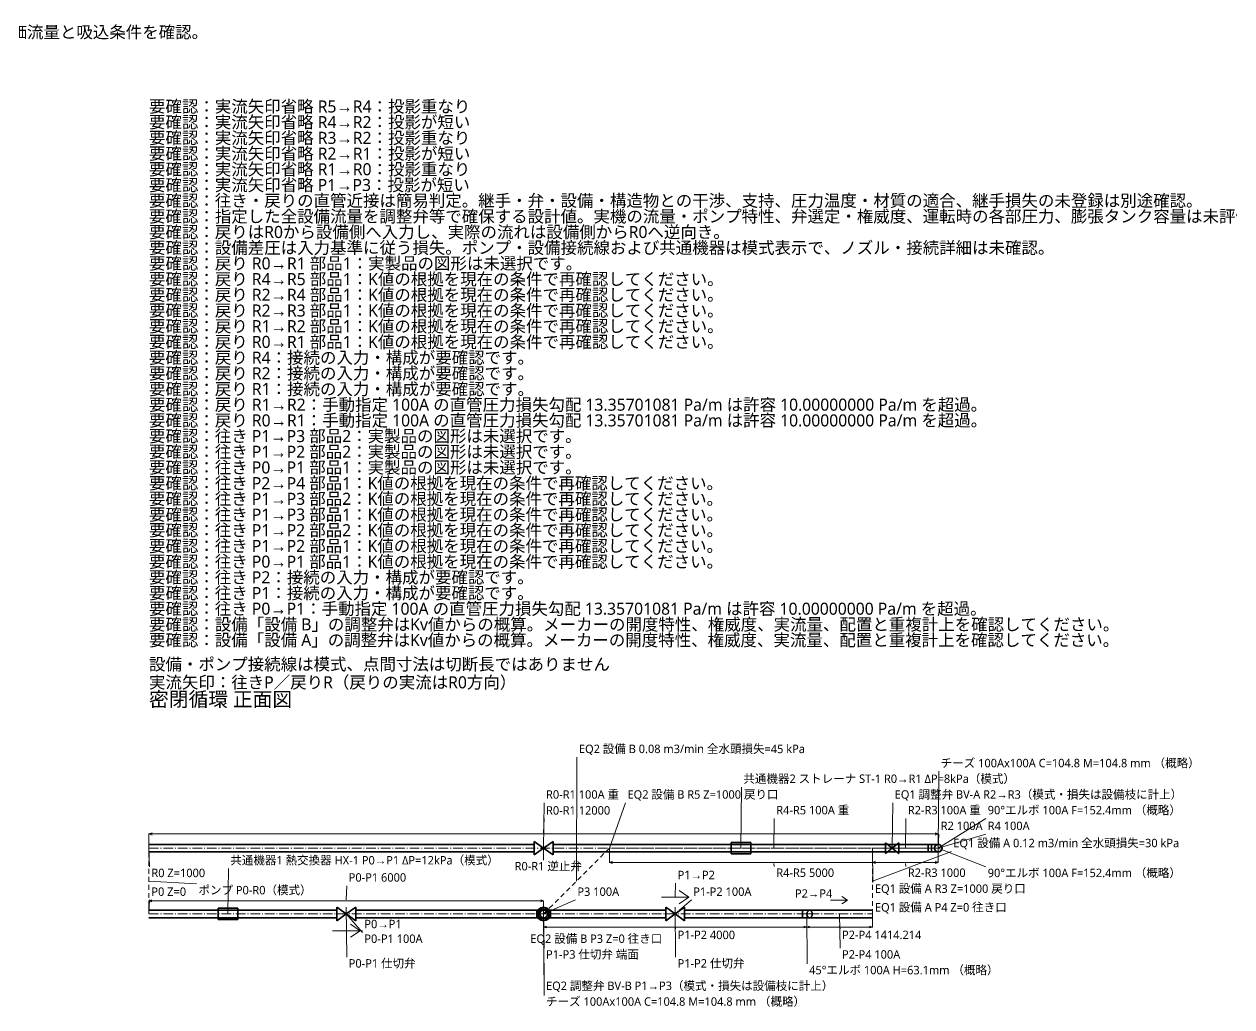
# Model space of a CAD drawing. Header units: millimetres. Extents: x 0 to 60887, y 45 to 15542.
# Drawn here: x 18361 to 36722, y 45 to 14980 of the extents above; entities that cross this region are included whole.
import ezdxf

# ---------------------------------------------------------------- set-up
doc = ezdxf.new("R2010")
doc.units = ezdxf.units.MM
doc.header["$LTSCALE"] = 12.2328
doc.linetypes.add('CENTER_JIS', pattern=[18, 12, -2.5, 1, -2.5])
doc.linetypes.add('EQUIPMENT_DASH', pattern=[10, 6, -4])
for name, color, linetype, lineweight in [('ANNOTATION', 7, 'CONTINUOUS', 18), ('CENTER', 7, 'CENTER_JIS', 18), ('DEVICE_SYMBOL', 7, 'CONTINUOUS', 35), ('DIMENSIONS', 7, 'CONTINUOUS', 18), ('ELEVATION_LABEL', 7, 'CONTINUOUS', 18), ('EQUIPMENT_LABEL', 7, 'CONTINUOUS', 18), ('EQUIPMENT_LINK', 7, 'EQUIPMENT_DASH', 18), ('FITTINGS', 7, 'CONTINUOUS', 35), ('FLOW_SUPPLY', 7, 'CONTINUOUS', 18), ('FLOW_TAG', 7, 'CONTINUOUS', 18), ('LABELS', 7, 'CONTINUOUS', 18), ('PIPE_OUTLINE', 7, 'CONTINUOUS', 35), ('PIPE_TAG', 7, 'CONTINUOUS', 18), ('VALVE_LABEL', 7, 'CONTINUOUS', 18), ('VALVE_SYMBOL', 7, 'CONTINUOUS', 35), ('WELD_END', 7, 'CONTINUOUS', 35)]:
    doc.layers.add(name, color=color, linetype=linetype, lineweight=lineweight)
doc.styles.add('JAPANESE', font='YuGothM.ttc')

msp = doc.modelspace()

# ---------------------------------------------------------------- linework, layer by layer
at = {"layer": 'ANNOTATION'}
for p, q in [((26759, 1956), (26766, 3840)), ((32259, 2456), (32266, 3624)), ((29259, 2456), (29266, 3385)), ((26259, 2456), (26266, 3147)), ((27259, 2456), (27505, 3147)), ((31559, 2456), (31566, 3147)), ((26259, 2691), (26266, 2905)), ((29759, 2456), (29766, 2908)), ((31759, 2456), (31766, 2908)), ((32259, 2456), (32982, 2908)), ((32259, 2456), (32266, 2670)), ((32259, 2456), (32982, 2670)), ((20259, 2456), (20266, 2173)), ((26259, 2559), (26259, 2276)), ((31259, 2456), (31266, 1935)), ((31259, 1956), (32459, 2408)), ((32259, 2456), (32982, 2173)), ((29759, 2221), (29766, 2177)), ((31759, 2221), (31766, 2177)), ((21459, 1456), (21466, 2147)), ((20259, 1956), (20982, 1912)), ((23259, 1672), (23266, 1885)), ((28259, 1710), (28266, 1924)), ((20259, 1456), (20266, 1670)), ((26259, 1456), (26743, 1670)), ((28259, 1456), (28505, 1670)), ((30759, 1667), (30618, 1667)), ((23259, 1559), (23266, 799)), ((28259, 1559), (28266, 799)), ((23259, 1456), (23505, 1173)), ((26259, 1456), (26266, 935)), ((26259, 1456), (26266, 219)), ((26259, 1456), (26259, 1173)), ((26259, 1456), (26266, 458)), ((30259, 1456), (30266, 696)), ((30759, 1456), (30766, 935)), ((23259, 1202), (23505, 1202)), ((28259, 1276), (28266, 1232)), ((30759, 1276), (30766, 1232))]:
    msp.add_line(p, q, dxfattribs=at)
at = {"layer": 'CENTER'}
for p, q in [((20259, 2456), (32106, 2456)), ((32106, 2456), (27259, 2456)), ((32154, 2456), (31259, 2456)), ((32259, 2456), (32154, 2456)), ((20259, 1456), (26154, 1456)), ((26259, 1456), (26154, 1456)), ((26259, 1456), (26364, 1456)), ((26364, 1456), (30196, 1456)), ((30303, 1456), (31259, 1456))]:
    msp.add_line(p, q, dxfattribs=at)
at = {"layer": 'CENTER', "flags": 128}
for points in [[(32106, 2456), (32109, 2456), (32111, 2456), (32114, 2456), (32116, 2456), (32119, 2456), (32121, 2456), (32124, 2456), (32126, 2456), (32129, 2456), (32131, 2456), (32134, 2456), (32136, 2456), (32139, 2456), (32141, 2456), (32143, 2456), (32146, 2456), (32148, 2456), (32151, 2456), (32153, 2456), (32155, 2456), (32158, 2456), (32160, 2456), (32162, 2456), (32165, 2456), (32167, 2456), (32169, 2456), (32172, 2456), (32174, 2456), (32176, 2456), (32178, 2456), (32180, 2456), (32183, 2456), (32185, 2456), (32187, 2456), (32189, 2456), (32191, 2456), (32193, 2456), (32195, 2456), (32197, 2456), (32199, 2456), (32201, 2456), (32203, 2456), (32205, 2456), (32207, 2456), (32209, 2456), (32211, 2456), (32212, 2456), (32214, 2456), (32216, 2456), (32218, 2456), (32219, 2456), (32221, 2456), (32223, 2456), (32224, 2456), (32226, 2456), (32227, 2456), (32229, 2456), (32230, 2456), (32232, 2456), (32233, 2456), (32234, 2456), (32236, 2456), (32237, 2456), (32238, 2456), (32240, 2456), (32241, 2456), (32242, 2456), (32243, 2456), (32244, 2456), (32245, 2456), (32246, 2456), (32247, 2456), (32248, 2456), (32249, 2456), (32250, 2456), (32251, 2456), (32252, 2456), (32252, 2456), (32253, 2456), (32254, 2456), (32254, 2456), (32255, 2456), (32255, 2456), (32256, 2456), (32256, 2456), (32257, 2456), (32257, 2456), (32258, 2456), (32258, 2456), (32258, 2456), (32258, 2456), (32258, 2456), (32259, 2456), (32259, 2456), (32259, 2456), (32259, 2456)], [(32259, 2456), (32259, 2456), (32259, 2456), (32259, 2456), (32258, 2456), (32258, 2456), (32258, 2456), (32258, 2456), (32258, 2456), (32257, 2456), (32257, 2456), (32256, 2456), (32256, 2456), (32255, 2456), (32255, 2456), (32254, 2456), (32254, 2456), (32253, 2456), (32252, 2456), (32252, 2456), (32251, 2456), (32250, 2456), (32249, 2456), (32248, 2456), (32247, 2456), (32246, 2456), (32245, 2456), (32244, 2456), (32243, 2456), (32242, 2456), (32241, 2456), (32240, 2456), (32238, 2456), (32237, 2456), (32236, 2456), (32234, 2456), (32233, 2456), (32232, 2456), (32230, 2456), (32229, 2456), (32227, 2456), (32226, 2456), (32224, 2456), (32223, 2456), (32221, 2456), (32219, 2456), (32218, 2456), (32216, 2456), (32214, 2456), (32212, 2456), (32211, 2456), (32209, 2456), (32207, 2456), (32205, 2456), (32203, 2456), (32201, 2456), (32199, 2456), (32197, 2456), (32195, 2456), (32193, 2456), (32191, 2456), (32189, 2456), (32187, 2456), (32185, 2456), (32183, 2456), (32180, 2456), (32178, 2456), (32176, 2456), (32174, 2456), (32172, 2456), (32169, 2456), (32167, 2456), (32165, 2456), (32162, 2456), (32160, 2456), (32158, 2456), (32155, 2456), (32153, 2456), (32151, 2456), (32148, 2456), (32146, 2456), (32143, 2456), (32141, 2456), (32139, 2456), (32136, 2456), (32134, 2456), (32131, 2456), (32129, 2456), (32126, 2456), (32124, 2456), (32121, 2456), (32119, 2456), (32116, 2456), (32114, 2456), (32111, 2456), (32109, 2456), (32106, 2456)], [(30196, 1456), (30197, 1456), (30198, 1456), (30199, 1456), (30201, 1456), (30202, 1456), (30203, 1456), (30204, 1456), (30206, 1456), (30207, 1456), (30208, 1456), (30209, 1456), (30211, 1456), (30212, 1456), (30213, 1456), (30214, 1456), (30216, 1456), (30217, 1456), (30218, 1456), (30219, 1456), (30221, 1456), (30222, 1456), (30223, 1456), (30224, 1456), (30225, 1456), (30227, 1456), (30228, 1456), (30229, 1456), (30230, 1456), (30232, 1456), (30233, 1456), (30234, 1456), (30235, 1456), (30236, 1456), (30238, 1456), (30239, 1456), (30240, 1456), (30241, 1456), (30242, 1456), (30243, 1456), (30245, 1456), (30246, 1456), (30247, 1456), (30248, 1456), (30249, 1456), (30251, 1456), (30252, 1456), (30253, 1456), (30254, 1456), (30255, 1456), (30256, 1456), (30257, 1456), (30259, 1456), (30260, 1456), (30261, 1456), (30262, 1456), (30263, 1456), (30264, 1456), (30265, 1456), (30266, 1456), (30268, 1456), (30269, 1456), (30270, 1456), (30271, 1456), (30272, 1456), (30273, 1456), (30274, 1456), (30275, 1456), (30276, 1456), (30277, 1456), (30278, 1456), (30279, 1456), (30280, 1456), (30281, 1456), (30282, 1456), (30283, 1456), (30284, 1456), (30285, 1456), (30286, 1456), (30287, 1456), (30288, 1456), (30289, 1456), (30290, 1456), (30291, 1456), (30292, 1456), (30293, 1456), (30294, 1456), (30295, 1456), (30296, 1456), (30297, 1456), (30298, 1456), (30299, 1456), (30300, 1456), (30301, 1456), (30302, 1456), (30303, 1456), (30303, 1456)]]:
    msp.add_lwpolyline(points, dxfattribs=at)
at = {"layer": 'DEVICE_SYMBOL'}
for p, q in [((29109, 2370), (29109, 2542)), ((29109, 2542), (29409, 2542)), ((29409, 2542), (29409, 2370)), ((29409, 2370), (29109, 2370)), ((21309, 1370), (21309, 1542)), ((21309, 1542), (21609, 1542)), ((21609, 1542), (21609, 1370)), ((21609, 1370), (21309, 1370))]:
    msp.add_line(p, q, dxfattribs=at)
at = {"layer": 'DIMENSIONS'}
for p, q in [((20259, 2672), (20307, 2689)), ((20259, 2456), (20259, 2672)), ((20259, 2672), (32259, 2672)), ((20259, 2672), (20307, 2655)), ((32259, 2672), (32211, 2689)), ((32259, 2672), (32211, 2655)), ((32259, 2456), (32259, 2672)), ((27259, 2456), (27259, 2240)), ((31259, 2456), (31259, 2240)), ((32259, 2456), (32259, 2240)), ((32259, 2456), (32259, 2240)), ((27259, 2240), (27307, 2257)), ((32259, 2240), (27259, 2240)), ((27259, 2240), (27307, 2223)), ((31259, 2240), (31307, 2257)), ((32259, 2240), (31259, 2240)), ((31259, 2240), (31307, 2223)), ((32259, 2240), (32211, 2257)), ((32259, 2240), (32211, 2257)), ((32259, 2240), (32211, 2223)), ((32259, 2240), (32211, 2223)), ((20259, 1654), (20303, 1669)), ((20259, 1456), (20259, 1654)), ((20259, 1654), (26259, 1654)), ((20259, 1654), (20303, 1639)), ((26259, 1654), (26215, 1669)), ((26259, 1654), (26215, 1639)), ((26259, 1456), (26259, 1654)), ((26259, 1456), (26259, 1258)), ((30259, 1456), (30259, 1258)), ((30259, 1456), (30259, 1258)), ((31259, 1456), (31259, 1258)), ((26259, 1258), (26303, 1273)), ((26259, 1258), (30259, 1258)), ((26259, 1258), (26303, 1243)), ((30259, 1258), (30215, 1273)), ((30259, 1258), (30215, 1243)), ((30259, 1258), (30303, 1273)), ((30259, 1258), (31259, 1258)), ((30259, 1258), (30303, 1243)), ((31259, 1258), (31215, 1273)), ((31259, 1258), (31215, 1243))]:
    msp.add_line(p, q, dxfattribs=at)
at = {"layer": 'EQUIPMENT_LINK'}
for p, q in [((20259, 1456), (20259, 2456)), ((26259, 1456), (27259, 2456)), ((31259, 1456), (31259, 2456))]:
    msp.add_line(p, q, dxfattribs=at)
at = {"layer": 'FITTINGS'}
for p, q in [((32106, 2513), (32109, 2513)), ((32109, 2513), (32106, 2513)), ((32106, 2399), (32109, 2399)), ((32109, 2399), (32106, 2399)), ((32109, 2513), (32111, 2513)), ((32111, 2513), (32109, 2513)), ((32109, 2399), (32111, 2399)), ((32111, 2399), (32109, 2399)), ((32111, 2513), (32114, 2513)), ((32114, 2513), (32111, 2513)), ((32111, 2399), (32114, 2399)), ((32114, 2399), (32111, 2399)), ((32114, 2513), (32116, 2513)), ((32116, 2513), (32114, 2513)), ((32114, 2399), (32116, 2399)), ((32116, 2399), (32114, 2399)), ((32116, 2513), (32119, 2513)), ((32119, 2513), (32116, 2513)), ((32116, 2399), (32119, 2399)), ((32119, 2399), (32116, 2399)), ((32119, 2513), (32121, 2513)), ((32121, 2513), (32119, 2513)), ((32119, 2399), (32121, 2399)), ((32121, 2399), (32119, 2399)), ((32121, 2513), (32124, 2513)), ((32124, 2513), (32121, 2513)), ((32121, 2399), (32124, 2399)), ((32124, 2399), (32121, 2399)), ((32124, 2513), (32126, 2513)), ((32126, 2513), (32124, 2513)), ((32124, 2399), (32126, 2399)), ((32126, 2399), (32124, 2399)), ((32126, 2513), (32129, 2513)), ((32129, 2513), (32126, 2513)), ((32126, 2399), (32129, 2399)), ((32129, 2399), (32126, 2399)), ((32129, 2513), (32131, 2513)), ((32131, 2513), (32129, 2513)), ((32129, 2399), (32131, 2399)), ((32131, 2399), (32129, 2399)), ((32131, 2513), (32134, 2513)), ((32134, 2513), (32131, 2513)), ((32131, 2399), (32134, 2399)), ((32134, 2399), (32131, 2399)), ((32134, 2513), (32136, 2513)), ((32136, 2513), (32134, 2513)), ((32134, 2399), (32136, 2399)), ((32136, 2399), (32134, 2399)), ((32136, 2513), (32139, 2513)), ((32139, 2513), (32136, 2513)), ((32136, 2399), (32139, 2399)), ((32139, 2399), (32136, 2399)), ((32139, 2513), (32141, 2513)), ((32141, 2513), (32139, 2513)), ((32139, 2399), (32141, 2399)), ((32141, 2399), (32139, 2399)), ((32141, 2513), (32143, 2513)), ((32143, 2513), (32141, 2513)), ((32141, 2399), (32143, 2399)), ((32143, 2399), (32141, 2399)), ((32143, 2513), (32146, 2513)), ((32146, 2513), (32143, 2513)), ((32143, 2399), (32146, 2399)), ((32146, 2399), (32143, 2399)), ((32146, 2513), (32148, 2513)), ((32148, 2513), (32146, 2513)), ((32146, 2399), (32148, 2399)), ((32148, 2399), (32146, 2399)), ((32148, 2513), (32151, 2513)), ((32151, 2513), (32148, 2513)), ((32148, 2399), (32151, 2399)), ((32151, 2399), (32148, 2399)), ((32151, 2513), (32153, 2513)), ((32153, 2513), (32151, 2513)), ((32151, 2399), (32153, 2399)), ((32153, 2399), (32151, 2399)), ((32153, 2513), (32155, 2513)), ((32155, 2513), (32153, 2513)), ((32153, 2399), (32155, 2399)), ((32155, 2399), (32153, 2399)), ((32259, 2513), (32154, 2513)), ((32259, 2399), (32154, 2399)), ((32155, 2513), (32158, 2513)), ((32158, 2513), (32155, 2513)), ((32155, 2399), (32158, 2399)), ((32158, 2399), (32155, 2399)), ((32158, 2513), (32160, 2513)), ((32160, 2513), (32158, 2513)), ((32158, 2399), (32160, 2399)), ((32160, 2399), (32158, 2399)), ((32160, 2513), (32162, 2513)), ((32162, 2513), (32160, 2513)), ((32160, 2399), (32162, 2399)), ((32162, 2399), (32160, 2399)), ((32162, 2513), (32165, 2513)), ((32165, 2513), (32162, 2513)), ((32162, 2399), (32165, 2399)), ((32165, 2399), (32162, 2399)), ((32165, 2513), (32167, 2513)), ((32167, 2513), (32165, 2513)), ((32165, 2399), (32167, 2399)), ((32167, 2399), (32165, 2399)), ((32167, 2513), (32169, 2513)), ((32169, 2513), (32167, 2513)), ((32167, 2399), (32169, 2399)), ((32169, 2399), (32167, 2399)), ((32169, 2513), (32172, 2513)), ((32172, 2513), (32169, 2513)), ((32169, 2399), (32172, 2399)), ((32172, 2399), (32169, 2399)), ((32172, 2513), (32174, 2513)), ((32174, 2513), (32172, 2513)), ((32172, 2399), (32174, 2399)), ((32174, 2399), (32172, 2399)), ((32174, 2513), (32176, 2513)), ((32176, 2513), (32174, 2513)), ((32174, 2399), (32176, 2399)), ((32176, 2399), (32174, 2399)), ((32176, 2513), (32178, 2513)), ((32178, 2513), (32176, 2513)), ((32176, 2399), (32178, 2399)), ((32178, 2399), (32176, 2399)), ((32178, 2513), (32180, 2513)), ((32180, 2513), (32178, 2513)), ((32178, 2399), (32180, 2399)), ((32180, 2399), (32178, 2399)), ((32180, 2513), (32183, 2513)), ((32183, 2513), (32180, 2513)), ((32180, 2399), (32183, 2399)), ((32183, 2399), (32180, 2399)), ((32183, 2513), (32185, 2513)), ((32185, 2513), (32183, 2513)), ((32183, 2399), (32185, 2399)), ((32185, 2399), (32183, 2399)), ((32185, 2513), (32187, 2513)), ((32187, 2513), (32185, 2513)), ((32185, 2399), (32187, 2399)), ((32187, 2399), (32185, 2399)), ((32187, 2513), (32189, 2513)), ((32189, 2513), (32187, 2513)), ((32187, 2399), (32189, 2399)), ((32189, 2399), (32187, 2399)), ((32189, 2513), (32191, 2513)), ((32191, 2513), (32189, 2513)), ((32189, 2399), (32191, 2399)), ((32191, 2399), (32189, 2399)), ((32191, 2513), (32193, 2513)), ((32193, 2513), (32191, 2513)), ((32191, 2399), (32193, 2399)), ((32193, 2399), (32191, 2399)), ((32193, 2513), (32195, 2513)), ((32195, 2513), (32193, 2513)), ((32193, 2399), (32195, 2399)), ((32195, 2399), (32193, 2399)), ((32195, 2513), (32197, 2513)), ((32197, 2513), (32195, 2513)), ((32195, 2399), (32197, 2399)), ((32197, 2399), (32195, 2399)), ((32197, 2513), (32199, 2513)), ((32199, 2513), (32197, 2513)), ((32197, 2399), (32199, 2399)), ((32199, 2399), (32197, 2399)), ((32199, 2513), (32201, 2513)), ((32201, 2513), (32199, 2513)), ((32199, 2399), (32201, 2399)), ((32201, 2399), (32199, 2399)), ((32201, 2513), (32203, 2513)), ((32203, 2513), (32201, 2513)), ((32201, 2399), (32203, 2399)), ((32203, 2399), (32201, 2399)), ((32203, 2513), (32205, 2513)), ((32205, 2513), (32203, 2513)), ((32203, 2399), (32205, 2399)), ((32205, 2399), (32203, 2399)), ((32205, 2513), (32207, 2513)), ((32207, 2513), (32205, 2513)), ((32205, 2399), (32207, 2399)), ((32207, 2399), (32205, 2399)), ((32207, 2513), (32209, 2513)), ((32209, 2513), (32207, 2513)), ((32207, 2399), (32209, 2399)), ((32209, 2399), (32207, 2399)), ((32209, 2513), (32211, 2513)), ((32211, 2513), (32209, 2513)), ((32209, 2399), (32211, 2399)), ((32211, 2399), (32209, 2399)), ((32211, 2513), (32212, 2513)), ((32212, 2513), (32211, 2513)), ((32211, 2399), (32212, 2399)), ((32212, 2399), (32211, 2399)), ((32212, 2513), (32214, 2513)), ((32214, 2513), (32212, 2513)), ((32212, 2399), (32214, 2399)), ((32214, 2399), (32212, 2399)), ((32214, 2513), (32216, 2513)), ((32216, 2513), (32214, 2513)), ((32214, 2399), (32216, 2399)), ((32216, 2399), (32214, 2399)), ((32216, 2513), (32218, 2513)), ((32218, 2513), (32216, 2513)), ((32216, 2399), (32218, 2399)), ((32218, 2399), (32216, 2399)), ((32218, 2513), (32219, 2513)), ((32219, 2513), (32218, 2513)), ((32218, 2399), (32219, 2399)), ((32219, 2399), (32218, 2399)), ((32219, 2513), (32221, 2513)), ((32221, 2513), (32219, 2513)), ((32219, 2399), (32221, 2399)), ((32221, 2399), (32219, 2399)), ((32221, 2513), (32223, 2513)), ((32223, 2513), (32221, 2513)), ((32221, 2399), (32223, 2399)), ((32223, 2399), (32221, 2399)), ((32223, 2513), (32224, 2513)), ((32224, 2513), (32223, 2513)), ((32223, 2399), (32224, 2399)), ((32224, 2399), (32223, 2399)), ((32224, 2513), (32226, 2513)), ((32226, 2513), (32224, 2513)), ((32224, 2399), (32226, 2399)), ((32226, 2399), (32224, 2399)), ((32226, 2513), (32227, 2513)), ((32227, 2513), (32226, 2513)), ((32226, 2399), (32227, 2399)), ((32227, 2399), (32226, 2399)), ((32227, 2513), (32229, 2513)), ((32229, 2513), (32227, 2513)), ((32227, 2399), (32229, 2399)), ((32229, 2399), (32227, 2399)), ((32229, 2513), (32230, 2513)), ((32230, 2513), (32229, 2513)), ((32229, 2399), (32230, 2399)), ((32230, 2399), (32229, 2399)), ((32230, 2513), (32232, 2513)), ((32232, 2513), (32230, 2513)), ((32230, 2399), (32232, 2399)), ((32232, 2399), (32230, 2399)), ((32232, 2513), (32233, 2513)), ((32233, 2513), (32232, 2513)), ((32232, 2399), (32233, 2399)), ((32233, 2399), (32232, 2399)), ((32233, 2513), (32234, 2513)), ((32234, 2513), (32233, 2513)), ((32233, 2399), (32234, 2399)), ((32234, 2399), (32233, 2399)), ((32234, 2513), (32236, 2513)), ((32236, 2513), (32234, 2513)), ((32234, 2399), (32236, 2399)), ((32236, 2399), (32234, 2399)), ((32236, 2513), (32237, 2513)), ((32237, 2513), (32236, 2513)), ((32236, 2399), (32237, 2399)), ((32237, 2399), (32236, 2399)), ((32237, 2513), (32238, 2513)), ((32238, 2513), (32237, 2513)), ((32237, 2399), (32238, 2399)), ((32238, 2399), (32237, 2399)), ((32238, 2513), (32240, 2513)), ((32240, 2513), (32238, 2513)), ((32238, 2399), (32240, 2399)), ((32240, 2399), (32238, 2399)), ((32240, 2513), (32241, 2513)), ((32241, 2513), (32240, 2513)), ((32240, 2399), (32241, 2399)), ((32241, 2399), (32240, 2399)), ((32241, 2513), (32242, 2513)), ((32242, 2513), (32241, 2513)), ((32241, 2399), (32242, 2399)), ((32242, 2399), (32241, 2399)), ((32242, 2513), (32243, 2513)), ((32243, 2513), (32242, 2513)), ((32242, 2399), (32243, 2399)), ((32243, 2399), (32242, 2399)), ((32243, 2513), (32244, 2513)), ((32244, 2513), (32243, 2513)), ((32243, 2399), (32244, 2399)), ((32244, 2399), (32243, 2399)), ((32244, 2513), (32245, 2513)), ((32245, 2513), (32244, 2513)), ((32244, 2399), (32245, 2399)), ((32245, 2399), (32244, 2399)), ((32245, 2513), (32246, 2513)), ((32246, 2513), (32245, 2513)), ((32245, 2399), (32246, 2399)), ((32246, 2399), (32245, 2399)), ((32246, 2513), (32247, 2513)), ((32247, 2513), (32246, 2513)), ((32246, 2399), (32247, 2399)), ((32247, 2399), (32246, 2399)), ((32247, 2513), (32248, 2513)), ((32248, 2513), (32247, 2513)), ((32247, 2399), (32248, 2399)), ((32248, 2399), (32247, 2399)), ((32248, 2513), (32249, 2513)), ((32249, 2513), (32248, 2513)), ((32248, 2399), (32249, 2399)), ((32249, 2399), (32248, 2399)), ((32249, 2513), (32250, 2513)), ((32250, 2513), (32249, 2513)), ((32249, 2399), (32250, 2399)), ((32250, 2399), (32249, 2399)), ((32250, 2513), (32251, 2513)), ((32251, 2513), (32250, 2513)), ((32250, 2399), (32251, 2399)), ((32251, 2399), (32250, 2399)), ((32251, 2513), (32252, 2513)), ((32252, 2513), (32251, 2513)), ((32251, 2399), (32252, 2399)), ((32252, 2399), (32251, 2399)), ((32252, 2513), (32252, 2513)), ((32252, 2513), (32253, 2513)), ((32253, 2513), (32252, 2513)), ((32252, 2513), (32252, 2513)), ((32252, 2399), (32252, 2399)), ((32252, 2399), (32253, 2399)), ((32253, 2399), (32252, 2399)), ((32252, 2399), (32252, 2399)), ((32253, 2513), (32254, 2513)), ((32254, 2513), (32253, 2513)), ((32253, 2399), (32254, 2399)), ((32254, 2399), (32253, 2399)), ((32254, 2513), (32254, 2513)), ((32254, 2513), (32255, 2513)), ((32255, 2513), (32254, 2513)), ((32254, 2513), (32254, 2513)), ((32254, 2399), (32254, 2399)), ((32254, 2399), (32255, 2399)), ((32255, 2399), (32254, 2399)), ((32254, 2399), (32254, 2399)), ((32255, 2513), (32255, 2513)), ((32255, 2513), (32256, 2513)), ((32256, 2513), (32255, 2513)), ((32255, 2513), (32255, 2513)), ((32255, 2399), (32255, 2399)), ((32255, 2399), (32256, 2399)), ((32256, 2399), (32255, 2399)), ((32255, 2399), (32255, 2399)), ((32256, 2513), (32256, 2513)), ((32256, 2513), (32257, 2513)), ((32257, 2513), (32256, 2513)), ((32256, 2513), (32256, 2513)), ((32256, 2399), (32256, 2399)), ((32256, 2399), (32257, 2399)), ((32257, 2399), (32256, 2399)), ((32256, 2399), (32256, 2399)), ((32257, 2513), (32257, 2513)), ((32257, 2513), (32258, 2513)), ((32258, 2513), (32257, 2513)), ((32257, 2513), (32257, 2513)), ((32257, 2399), (32257, 2399)), ((32257, 2399), (32258, 2399)), ((32258, 2399), (32257, 2399)), ((32257, 2399), (32257, 2399)), ((32258, 2513), (32258, 2513)), ((32258, 2513), (32258, 2513)), ((32258, 2513), (32258, 2513)), ((32258, 2513), (32258, 2513)), ((32258, 2513), (32259, 2513)), ((32259, 2513), (32258, 2513)), ((32258, 2513), (32258, 2513)), ((32258, 2513), (32258, 2513)), ((32258, 2513), (32258, 2513)), ((32258, 2513), (32258, 2513)), ((32258, 2399), (32258, 2399)), ((32258, 2399), (32258, 2399)), ((32258, 2399), (32258, 2399)), ((32258, 2399), (32258, 2399)), ((32258, 2399), (32259, 2399)), ((32259, 2399), (32258, 2399)), ((32258, 2399), (32258, 2399)), ((32258, 2399), (32258, 2399)), ((32258, 2399), (32258, 2399)), ((32258, 2399), (32258, 2399)), ((32259, 2513), (32259, 2513)), ((32259, 2513), (32259, 2513)), ((32259, 2513), (32259, 2513)), ((32259, 2513), (32259, 2513)), ((32259, 2513), (32259, 2513)), ((32259, 2513), (32259, 2513)), ((32263, 2513), (32259, 2513)), ((32259, 2399), (32259, 2399)), ((32259, 2399), (32259, 2399)), ((32259, 2399), (32259, 2399)), ((32259, 2399), (32259, 2399)), ((32259, 2399), (32259, 2399)), ((32259, 2399), (32259, 2399)), ((32259, 2399), (32259, 2399)), ((32259, 2399), (32263, 2399)), ((32266, 2513), (32263, 2513)), ((32263, 2399), (32266, 2399)), ((32270, 2512), (32266, 2513)), ((32266, 2399), (32270, 2400)), ((32274, 2511), (32270, 2512)), ((32270, 2400), (32274, 2401)), ((32277, 2510), (32274, 2511)), ((32274, 2401), (32277, 2402)), ((32281, 2509), (32277, 2510)), ((32277, 2402), (32281, 2403)), ((32284, 2507), (32281, 2509)), ((32281, 2403), (32284, 2405)), ((32287, 2506), (32284, 2507)), ((32284, 2405), (32287, 2407)), ((32291, 2504), (32287, 2506)), ((32287, 2407), (32291, 2408)), ((32294, 2501), (32291, 2504)), ((32291, 2408), (32294, 2411)), ((32296, 2499), (32294, 2501)), ((32294, 2411), (32296, 2413)), ((32299, 2496), (32296, 2499)), ((32296, 2413), (32299, 2416)), ((32302, 2494), (32299, 2496)), ((32299, 2416), (32302, 2418)), ((32304, 2491), (32302, 2494)), ((32302, 2418), (32304, 2421)), ((32306, 2488), (32304, 2491)), ((32304, 2421), (32306, 2424)), ((32308, 2485), (32306, 2488)), ((32306, 2424), (32308, 2427)), ((32310, 2481), (32308, 2485)), ((32308, 2427), (32310, 2431)), ((32312, 2478), (32310, 2481)), ((32310, 2431), (32312, 2434)), ((32313, 2474), (32312, 2478)), ((32312, 2434), (32313, 2438)), ((32314, 2471), (32313, 2474)), ((32313, 2438), (32314, 2441)), ((32315, 2467), (32314, 2471)), ((32314, 2441), (32315, 2445)), ((32315, 2463), (32315, 2467)), ((32316, 2460), (32315, 2463)), ((32315, 2449), (32316, 2452)), ((32315, 2445), (32315, 2449)), ((32316, 2456), (32316, 2460)), ((32316, 2452), (32316, 2456)), ((26259, 1513), (26154, 1513)), ((26259, 1513), (26364, 1513)), ((30196, 1513), (30197, 1513)), ((30197, 1513), (30198, 1513)), ((30198, 1513), (30199, 1513)), ((30199, 1513), (30201, 1513)), ((30201, 1513), (30202, 1513)), ((30202, 1513), (30203, 1513)), ((30203, 1513), (30204, 1513)), ((30204, 1513), (30206, 1513)), ((30206, 1513), (30207, 1513)), ((30207, 1513), (30208, 1513)), ((30208, 1513), (30209, 1513)), ((30209, 1513), (30211, 1513)), ((30211, 1513), (30212, 1513)), ((30212, 1513), (30213, 1513)), ((30213, 1513), (30214, 1513)), ((30214, 1513), (30216, 1513)), ((30216, 1513), (30217, 1513)), ((30217, 1513), (30218, 1513)), ((30218, 1513), (30219, 1513)), ((30219, 1513), (30221, 1513)), ((30221, 1513), (30222, 1513)), ((30222, 1513), (30223, 1513)), ((30223, 1513), (30224, 1513)), ((30224, 1513), (30225, 1513)), ((30225, 1513), (30227, 1513)), ((30227, 1513), (30228, 1513)), ((30228, 1513), (30229, 1513)), ((30229, 1513), (30230, 1513)), ((30230, 1513), (30232, 1513)), ((30232, 1513), (30233, 1513)), ((30233, 1513), (30234, 1513)), ((30234, 1513), (30235, 1513)), ((30235, 1513), (30236, 1513)), ((30236, 1513), (30238, 1513)), ((30238, 1513), (30239, 1513)), ((30239, 1513), (30240, 1513)), ((30240, 1513), (30241, 1513)), ((30241, 1513), (30242, 1513)), ((30242, 1513), (30243, 1513)), ((30243, 1513), (30245, 1513)), ((30245, 1513), (30246, 1513)), ((30246, 1513), (30247, 1513)), ((30247, 1513), (30248, 1513)), ((30248, 1513), (30249, 1513)), ((30249, 1513), (30251, 1513)), ((30251, 1513), (30252, 1513)), ((30252, 1513), (30253, 1513)), ((30253, 1513), (30254, 1513)), ((30254, 1513), (30255, 1513)), ((30255, 1513), (30256, 1513)), ((30256, 1513), (30257, 1513)), ((30257, 1513), (30259, 1513)), ((30259, 1513), (30260, 1513)), ((30260, 1513), (30261, 1513)), ((30261, 1513), (30262, 1513)), ((30262, 1513), (30263, 1513)), ((30263, 1513), (30264, 1513)), ((30264, 1513), (30265, 1513)), ((30265, 1513), (30266, 1513)), ((30266, 1513), (30268, 1513)), ((30268, 1513), (30269, 1513)), ((30269, 1513), (30270, 1513)), ((30270, 1513), (30271, 1513)), ((30271, 1513), (30272, 1513)), ((30272, 1513), (30273, 1513)), ((30273, 1513), (30274, 1513)), ((30274, 1513), (30275, 1513)), ((30275, 1513), (30276, 1513)), ((30276, 1513), (30277, 1513)), ((30277, 1513), (30278, 1513)), ((30278, 1513), (30279, 1513)), ((30279, 1513), (30280, 1513)), ((30280, 1513), (30281, 1513)), ((30281, 1513), (30282, 1513)), ((30282, 1513), (30283, 1513)), ((30283, 1513), (30284, 1513)), ((30284, 1513), (30285, 1513)), ((30285, 1513), (30286, 1513)), ((30286, 1513), (30287, 1513)), ((30287, 1513), (30288, 1513)), ((30288, 1513), (30289, 1513)), ((30289, 1513), (30290, 1513)), ((30290, 1513), (30291, 1513)), ((30291, 1513), (30292, 1513)), ((30292, 1513), (30293, 1513)), ((30293, 1513), (30294, 1513)), ((30294, 1513), (30295, 1513)), ((30295, 1513), (30296, 1513)), ((30296, 1513), (30297, 1513)), ((30297, 1513), (30298, 1513)), ((30298, 1513), (30299, 1513)), ((30299, 1513), (30300, 1513)), ((30300, 1513), (30301, 1513)), ((30301, 1513), (30302, 1513)), ((30302, 1513), (30303, 1513)), ((30303, 1513), (30303, 1513)), ((26259, 1399), (26154, 1399)), ((26259, 1399), (26364, 1399)), ((30196, 1399), (30197, 1399)), ((30197, 1399), (30198, 1399)), ((30198, 1399), (30199, 1399)), ((30199, 1399), (30201, 1399)), ((30201, 1399), (30202, 1399)), ((30202, 1399), (30203, 1399)), ((30203, 1399), (30204, 1399)), ((30204, 1399), (30206, 1399)), ((30206, 1399), (30207, 1399)), ((30207, 1399), (30208, 1399)), ((30208, 1399), (30209, 1399)), ((30209, 1399), (30211, 1399)), ((30211, 1399), (30212, 1399)), ((30212, 1399), (30213, 1399)), ((30213, 1399), (30214, 1399)), ((30214, 1399), (30216, 1399)), ((30216, 1399), (30217, 1399)), ((30217, 1399), (30218, 1399)), ((30218, 1399), (30219, 1399)), ((30219, 1399), (30221, 1399)), ((30221, 1399), (30222, 1399)), ((30222, 1399), (30223, 1399)), ((30223, 1399), (30224, 1399)), ((30224, 1399), (30225, 1399)), ((30225, 1399), (30227, 1399)), ((30227, 1399), (30228, 1399)), ((30228, 1399), (30229, 1399)), ((30229, 1399), (30230, 1399)), ((30230, 1399), (30232, 1399)), ((30232, 1399), (30233, 1399)), ((30233, 1399), (30234, 1399)), ((30234, 1399), (30235, 1399)), ((30235, 1399), (30236, 1399)), ((30236, 1399), (30238, 1399)), ((30238, 1399), (30239, 1399)), ((30239, 1399), (30240, 1399)), ((30240, 1399), (30241, 1399)), ((30241, 1399), (30242, 1399)), ((30242, 1399), (30243, 1399)), ((30243, 1399), (30245, 1399)), ((30245, 1399), (30246, 1399)), ((30246, 1399), (30247, 1399)), ((30247, 1399), (30248, 1399)), ((30248, 1399), (30249, 1399)), ((30249, 1399), (30251, 1399)), ((30251, 1399), (30252, 1399)), ((30252, 1399), (30253, 1399)), ((30253, 1399), (30254, 1399)), ((30254, 1399), (30255, 1399)), ((30255, 1399), (30256, 1399)), ((30256, 1399), (30257, 1399)), ((30257, 1399), (30259, 1399)), ((30259, 1399), (30260, 1399)), ((30260, 1399), (30261, 1399)), ((30261, 1399), (30262, 1399)), ((30262, 1399), (30263, 1399)), ((30263, 1399), (30264, 1399)), ((30264, 1399), (30265, 1399)), ((30265, 1399), (30266, 1399)), ((30266, 1399), (30268, 1399)), ((30268, 1399), (30269, 1399)), ((30269, 1399), (30270, 1399)), ((30270, 1399), (30271, 1399)), ((30271, 1399), (30272, 1399)), ((30272, 1399), (30273, 1399)), ((30273, 1399), (30274, 1399)), ((30274, 1399), (30275, 1399)), ((30275, 1399), (30276, 1399)), ((30276, 1399), (30277, 1399)), ((30277, 1399), (30278, 1399)), ((30278, 1399), (30279, 1399)), ((30279, 1399), (30280, 1399)), ((30280, 1399), (30281, 1399)), ((30281, 1399), (30282, 1399)), ((30282, 1399), (30283, 1399)), ((30283, 1399), (30284, 1399)), ((30284, 1399), (30285, 1399)), ((30285, 1399), (30286, 1399)), ((30286, 1399), (30287, 1399)), ((30287, 1399), (30288, 1399)), ((30288, 1399), (30289, 1399)), ((30289, 1399), (30290, 1399)), ((30290, 1399), (30291, 1399)), ((30291, 1399), (30292, 1399)), ((30292, 1399), (30293, 1399)), ((30293, 1399), (30294, 1399)), ((30294, 1399), (30295, 1399)), ((30295, 1399), (30296, 1399)), ((30296, 1399), (30297, 1399)), ((30297, 1399), (30298, 1399)), ((30298, 1399), (30299, 1399)), ((30299, 1399), (30300, 1399)), ((30300, 1399), (30301, 1399)), ((30301, 1399), (30302, 1399)), ((30302, 1399), (30303, 1399)), ((30303, 1399), (30303, 1399))]:
    msp.add_line(p, q, dxfattribs=at)
at = {"layer": 'FLOW_SUPPLY'}
for p, q in [((28049, 1710), (28469, 1710)), ((28469, 1710), (28322, 1811)), ((28469, 1710), (28322, 1609)), ((30639, 1667), (30879, 1667)), ((30879, 1667), (30795, 1724)), ((30879, 1667), (30795, 1609)), ((23469, 1202), (23322, 1303)), ((23049, 1202), (23469, 1202)), ((23469, 1202), (23322, 1101))]:
    msp.add_line(p, q, dxfattribs=at)
at = {"layer": 'PIPE_OUTLINE'}
for p, q in [((20259, 2513), (26116, 2513)), ((20259, 2399), (26116, 2399)), ((26402, 2513), (32106, 2513)), ((26402, 2399), (32106, 2399)), ((32106, 2513), (27259, 2513)), ((32106, 2399), (27259, 2399)), ((32154, 2513), (31259, 2513)), ((32154, 2399), (31259, 2399)), ((20259, 1513), (23116, 1513)), ((23402, 1513), (26154, 1513)), ((26364, 1513), (28116, 1513)), ((28402, 1513), (30196, 1513)), ((30303, 1513), (31259, 1513)), ((20259, 1399), (23116, 1399)), ((23402, 1399), (26154, 1399)), ((26364, 1399), (28116, 1399)), ((28402, 1399), (30196, 1399)), ((30303, 1399), (31259, 1399))]:
    msp.add_line(p, q, dxfattribs=at)
for centre in [(32259, 2456), (32259, 2456), (26259, 1456)]:
    msp.add_circle(centre, 57.1, dxfattribs=at)
at = {"layer": 'VALVE_SYMBOL'}
for p, q in [((26116, 2353), (26116, 2559)), ((26116, 2559), (26259, 2456)), ((26259, 2456), (26116, 2353)), ((26402, 2559), (26259, 2456)), ((26259, 2456), (26402, 2353)), ((26402, 2353), (26402, 2559)), ((31559, 2456), (31459, 2536)), ((31459, 2536), (31459, 2376)), ((31459, 2376), (31559, 2456)), ((31559, 2456), (31659, 2536)), ((31659, 2376), (31559, 2456)), ((31659, 2536), (31659, 2376)), ((23116, 1353), (23116, 1559)), ((23116, 1559), (23259, 1456)), ((23402, 1559), (23259, 1456)), ((23402, 1353), (23402, 1559)), ((28116, 1353), (28116, 1559)), ((28116, 1559), (28259, 1456)), ((28402, 1559), (28259, 1456)), ((28402, 1353), (28402, 1559)), ((23259, 1456), (23116, 1353)), ((23259, 1456), (23402, 1353)), ((28259, 1456), (28116, 1353)), ((28259, 1456), (28402, 1353))]:
    msp.add_line(p, q, dxfattribs=at)
for radius in [103, 80]:
    msp.add_circle((26259, 1456), radius, dxfattribs=at)
at = {"layer": 'WELD_END'}
for p, q in [((32106, 2399), (32106, 2513)), ((32106, 2399), (32106, 2513)), ((32154, 2399), (32154, 2513)), ((32204, 2471), (32202, 2463)), ((32204, 2471), (32202, 2463)), ((32202, 2463), (32202, 2456)), ((32202, 2463), (32202, 2456)), ((32202, 2456), (32202, 2449)), ((32202, 2456), (32202, 2449)), ((32202, 2449), (32204, 2441)), ((32202, 2449), (32204, 2441)), ((32206, 2478), (32204, 2471)), ((32206, 2478), (32204, 2471)), ((32204, 2441), (32206, 2434)), ((32204, 2441), (32206, 2434)), ((32209, 2485), (32206, 2478)), ((32209, 2485), (32206, 2478)), ((32206, 2434), (32209, 2427)), ((32206, 2434), (32209, 2427)), ((32213, 2491), (32209, 2485)), ((32213, 2491), (32209, 2485)), ((32209, 2427), (32213, 2421)), ((32209, 2427), (32213, 2421)), ((32218, 2496), (32213, 2491)), ((32218, 2496), (32213, 2491)), ((32213, 2421), (32218, 2416)), ((32213, 2421), (32218, 2416)), ((32224, 2501), (32218, 2496)), ((32224, 2501), (32218, 2496)), ((32218, 2416), (32224, 2411)), ((32218, 2416), (32224, 2411)), ((32230, 2506), (32224, 2501)), ((32230, 2506), (32224, 2501)), ((32224, 2411), (32230, 2407)), ((32224, 2411), (32230, 2407)), ((32237, 2509), (32230, 2506)), ((32237, 2509), (32230, 2506)), ((32230, 2407), (32237, 2403)), ((32230, 2407), (32237, 2403)), ((32244, 2511), (32237, 2509)), ((32244, 2511), (32237, 2509)), ((32237, 2403), (32244, 2401)), ((32237, 2403), (32244, 2401)), ((32251, 2513), (32244, 2511)), ((32251, 2513), (32244, 2511)), ((32244, 2401), (32251, 2399)), ((32244, 2401), (32251, 2399)), ((32259, 2513), (32251, 2513)), ((32259, 2513), (32251, 2513)), ((32251, 2399), (32259, 2399)), ((32251, 2399), (32259, 2399)), ((32266, 2513), (32259, 2513)), ((32266, 2513), (32259, 2513)), ((32259, 2399), (32266, 2399)), ((32259, 2399), (32266, 2399)), ((32274, 2511), (32266, 2513)), ((32274, 2511), (32266, 2513)), ((32266, 2399), (32274, 2401)), ((32266, 2399), (32274, 2401)), ((32281, 2509), (32274, 2511)), ((32281, 2509), (32274, 2511)), ((32274, 2401), (32281, 2403)), ((32274, 2401), (32281, 2403)), ((32287, 2506), (32281, 2509)), ((32287, 2506), (32281, 2509)), ((32281, 2403), (32287, 2407)), ((32281, 2403), (32287, 2407)), ((32294, 2501), (32287, 2506)), ((32294, 2501), (32287, 2506)), ((32287, 2407), (32294, 2411)), ((32287, 2407), (32294, 2411)), ((32299, 2496), (32294, 2501)), ((32299, 2496), (32294, 2501)), ((32294, 2411), (32299, 2416)), ((32294, 2411), (32299, 2416)), ((32304, 2491), (32299, 2496)), ((32304, 2491), (32299, 2496)), ((32299, 2416), (32304, 2421)), ((32299, 2416), (32304, 2421)), ((32308, 2485), (32304, 2491)), ((32308, 2485), (32304, 2491)), ((32304, 2421), (32308, 2427)), ((32304, 2421), (32308, 2427)), ((32312, 2478), (32308, 2485)), ((32312, 2478), (32308, 2485)), ((32308, 2427), (32312, 2434)), ((32308, 2427), (32312, 2434)), ((32314, 2471), (32312, 2478)), ((32314, 2471), (32312, 2478)), ((32312, 2434), (32314, 2441)), ((32312, 2434), (32314, 2441)), ((32315, 2463), (32314, 2471)), ((32315, 2463), (32314, 2471)), ((32314, 2441), (32315, 2449)), ((32314, 2441), (32315, 2449)), ((32316, 2456), (32315, 2463)), ((32316, 2456), (32315, 2463)), ((32315, 2449), (32316, 2456)), ((32315, 2449), (32316, 2456)), ((26154, 1399), (26154, 1513)), ((26364, 1399), (26364, 1513)), ((30196, 1511), (30196, 1513)), ((30196, 1513), (30196, 1513)), ((30196, 1513), (30196, 1513)), ((30196, 1513), (30196, 1511)), ((30196, 1509), (30196, 1511)), ((30196, 1511), (30196, 1509)), ((30196, 1506), (30196, 1509)), ((30196, 1509), (30196, 1506)), ((30196, 1501), (30196, 1506)), ((30196, 1506), (30196, 1501)), ((30196, 1496), (30196, 1501)), ((30196, 1501), (30196, 1496)), ((30196, 1491), (30196, 1496)), ((30196, 1496), (30196, 1491)), ((30196, 1485), (30196, 1491)), ((30196, 1491), (30196, 1485)), ((30196, 1478), (30196, 1485)), ((30196, 1485), (30196, 1478)), ((30196, 1471), (30196, 1478)), ((30196, 1478), (30196, 1471)), ((30196, 1463), (30196, 1471)), ((30196, 1471), (30196, 1463)), ((30263, 1463), (30264, 1471)), ((30264, 1471), (30266, 1478)), ((30266, 1478), (30268, 1485)), ((30268, 1485), (30271, 1491)), ((30271, 1491), (30275, 1496)), ((30275, 1496), (30279, 1501)), ((30279, 1501), (30283, 1506)), ((30283, 1506), (30288, 1509)), ((30288, 1509), (30293, 1511)), ((30293, 1511), (30298, 1513)), ((30298, 1513), (30303, 1513)), ((30303, 1513), (30309, 1513)), ((30309, 1513), (30314, 1511)), ((30314, 1511), (30319, 1509)), ((30319, 1509), (30324, 1506)), ((30324, 1506), (30328, 1501)), ((30328, 1501), (30332, 1496)), ((30332, 1496), (30335, 1491)), ((30335, 1491), (30338, 1485)), ((30338, 1485), (30341, 1478)), ((30341, 1478), (30342, 1471)), ((30342, 1471), (30343, 1463)), ((30196, 1456), (30196, 1463)), ((30196, 1463), (30196, 1456)), ((30196, 1449), (30196, 1456)), ((30196, 1456), (30196, 1449)), ((30196, 1441), (30196, 1449)), ((30196, 1449), (30196, 1441)), ((30196, 1434), (30196, 1441)), ((30196, 1441), (30196, 1434)), ((30196, 1427), (30196, 1434)), ((30196, 1434), (30196, 1427)), ((30196, 1421), (30196, 1427)), ((30196, 1427), (30196, 1421)), ((30196, 1416), (30196, 1421)), ((30196, 1421), (30196, 1416)), ((30196, 1411), (30196, 1416)), ((30196, 1416), (30196, 1411)), ((30196, 1407), (30196, 1411)), ((30196, 1411), (30196, 1407)), ((30196, 1403), (30196, 1407)), ((30196, 1407), (30196, 1403)), ((30196, 1401), (30196, 1403)), ((30196, 1403), (30196, 1401)), ((30196, 1399), (30196, 1401)), ((30196, 1401), (30196, 1399)), ((30196, 1399), (30196, 1399)), ((30196, 1399), (30196, 1399)), ((30263, 1456), (30263, 1463)), ((30263, 1449), (30263, 1456)), ((30264, 1441), (30263, 1449)), ((30266, 1434), (30264, 1441)), ((30268, 1427), (30266, 1434)), ((30271, 1421), (30268, 1427)), ((30275, 1416), (30271, 1421)), ((30279, 1411), (30275, 1416)), ((30283, 1407), (30279, 1411)), ((30288, 1403), (30283, 1407)), ((30293, 1401), (30288, 1403)), ((30298, 1399), (30293, 1401)), ((30303, 1399), (30298, 1399)), ((30309, 1399), (30303, 1399)), ((30314, 1401), (30309, 1399)), ((30319, 1403), (30314, 1401)), ((30324, 1407), (30319, 1403)), ((30328, 1411), (30324, 1407)), ((30332, 1416), (30328, 1411)), ((30335, 1421), (30332, 1416)), ((30338, 1427), (30335, 1421)), ((30341, 1434), (30338, 1427)), ((30342, 1441), (30341, 1434)), ((30343, 1449), (30342, 1441)), ((30343, 1463), (30344, 1456)), ((30344, 1456), (30343, 1449))]:
    msp.add_line(p, q, dxfattribs=at)
msp.add_circle((26259, 1456), 57.1, dxfattribs=at)

# ---------------------------------------------------------------- texts
at = {"layer": 'DIMENSIONS', "style": 'JAPANESE'}
for s, height, p in [('R0-R1 12000', 128.44, (26296, 2966)), ('P0-P1 6000', 128.4, (23296, 1947)), ('R4-R5 5000', 128.4, (29796, 2019)), ('R2-R3 1000', 128.4, (31796, 2019)), ('P1-P2 4000', 128.4, (28296, 1074)), ('P2-P4 1414.214', 128.44, (30796, 1074))]:
    msp.add_text(s, height=height, dxfattribs=at).set_placement(p)
at = {"layer": 'ELEVATION_LABEL', "style": 'JAPANESE'}
for s, height, p in [('EQ2 設備 B R5 Z=1000 戻り口', 128.44, (27534, 3208)), ('R0 Z=1000', 128.4, (20296, 2016)), ('P0 Z=0', 128.4, (20296, 1731)), ('EQ1 設備 A R3 Z=1000 戻り口', 128.44, (31296, 1777)), ('EQ1 設備 A P4 Z=0 往き口', 128.44, (31296, 1493)), ('EQ2 設備 B P3 Z=0 往き口', 128.44, (26057, 1016))]:
    msp.add_text(s, height=height, dxfattribs=at).set_placement(p)
at = {"layer": 'EQUIPMENT_LABEL', "style": 'JAPANESE'}
for s, p in [('EQ2 設備 B 0.08 m3/min 全水頭損失=45 kPa', (26796, 3901)), ('共通機器2 ストレーナ ST-1 R0→R1 ΔP=8kPa（模式）', (29296, 3447)), ('EQ1 調整弁 BV-A R2→R3（模式・損失は設備枝に計上）', (31596, 3208)), ('EQ1 設備 A 0.12 m3/min 全水頭損失=30 kPa', (32488, 2470)), ('共通機器1 熱交換器 HX-1 P0→P1 ΔP=12kPa（模式）', (21496, 2208)), ('ポンプ P0-R0（模式）', (21011, 1754)), ('EQ2 調整弁 BV-B P1→P3（模式・損失は設備枝に計上）', (26296, 300))]:
    msp.add_text(s, height=128.44, dxfattribs=at).set_placement(p)
at = {"layer": 'FLOW_TAG', "style": 'JAPANESE'}
for s, p in [('P1→P2', (28296, 1985)), ('P2→P4', (30080, 1703)), ('P0→P1', (23534, 1239))]:
    msp.add_text(s, height=128.4, dxfattribs=at).set_placement(p)
at = {"layer": 'LABELS', "style": 'JAPANESE'}
for s, height, p in [('要確認：指定した全設備流量を調整弁等で確保する設計値。実機の流量・ポンプ特性、弁選定・権威度、運転時の各部圧力、膨張タンク容量は未評価。NPSHは評価流量と吸込条件を確認。', 183.49, (0, 14767)), ('要確認：実流矢印省略 R5→R4：投影重なり', 183.49, (20259, 13637)), ('要確認：実流矢印省略 R4→R2：投影が短い', 183.49, (20259, 13399)), ('要確認：実流矢印省略 R3→R2：投影重なり', 183.49, (20259, 13160)), ('要確認：実流矢印省略 R2→R1：投影が短い', 183.49, (20259, 12921)), ('要確認：実流矢印省略 R1→R0：投影重なり', 183.49, (20259, 12683)), ('要確認：実流矢印省略 P1→P3：投影が短い', 183.49, (20259, 12444)), ('要確認：往き・戻りの直管近接は簡易判定。継手・弁・設備・構造物との干渉、支持、圧力温度・材質の適合、継手損失の未登録は別途確認。', 183.49, (20259, 12206)), ('要確認：指定した全設備流量を調整弁等で確保する設計値。実機の流量・ポンプ特性、弁選定・権威度、運転時の各部圧力、膨張タンク容量は未評価。NPSHは評価流量と吸込条件を確認。', 183.49, (20259, 11967)), ('要確認：戻りはR0から設備側へ入力し、実際の流れは設備側からR0へ逆向き。', 183.49, (20259, 11729)), ('要確認：設備差圧は入力基準に従う損失。ポンプ・設備接続線および共通機器は模式表示で、ノズル・接続詳細は未確認。', 183.49, (20259, 11490)), ('要確認：戻り R0→R1 部品1：実製品の図形は未選択です。', 183.49, (20259, 11252)), ('要確認：戻り R4→R5 部品1：K値の根拠を現在の条件で再確認してください。', 183.49, (20259, 11013)), ('要確認：戻り R2→R4 部品1：K値の根拠を現在の条件で再確認してください。', 183.49, (20259, 10775)), ('要確認：戻り R2→R3 部品1：K値の根拠を現在の条件で再確認してください。', 183.49, (20259, 10536)), ('要確認：戻り R1→R2 部品1：K値の根拠を現在の条件で再確認してください。', 183.49, (20259, 10298)), ('要確認：戻り R0→R1 部品1：K値の根拠を現在の条件で再確認してください。', 183.49, (20259, 10059)), ('要確認：戻り R4：接続の入力・構成が要確認です。', 183.49, (20259, 9820)), ('要確認：戻り R2：接続の入力・構成が要確認です。', 183.49, (20259, 9582)), ('要確認：戻り R1：接続の入力・構成が要確認です。', 183.49, (20259, 9343)), ('要確認：戻り R1→R2：手動指定 100A の直管圧力損失勾配 13.35701081 Pa/m は許容 10.00000000 Pa/m を超過。', 183.49, (20259, 9105)), ('要確認：戻り R0→R1：手動指定 100A の直管圧力損失勾配 13.35701081 Pa/m は許容 10.00000000 Pa/m を超過。', 183.49, (20259, 8866)), ('要確認：往き P1→P3 部品2：実製品の図形は未選択です。', 183.49, (20259, 8628)), ('要確認：往き P1→P2 部品2：実製品の図形は未選択です。', 183.49, (20259, 8389)), ('要確認：往き P0→P1 部品1：実製品の図形は未選択です。', 183.49, (20259, 8151)), ('要確認：往き P2→P4 部品1：K値の根拠を現在の条件で再確認してください。', 183.49, (20259, 7912)), ('要確認：往き P1→P3 部品2：K値の根拠を現在の条件で再確認してください。', 183.49, (20259, 7674)), ('要確認：往き P1→P3 部品1：K値の根拠を現在の条件で再確認してください。', 183.49, (20259, 7435)), ('要確認：往き P1→P2 部品2：K値の根拠を現在の条件で再確認してください。', 183.49, (20259, 7197)), ('要確認：往き P1→P2 部品1：K値の根拠を現在の条件で再確認してください。', 183.49, (20259, 6958)), ('要確認：往き P0→P1 部品1：K値の根拠を現在の条件で再確認してください。', 183.49, (20259, 6719)), ('要確認：往き P2：接続の入力・構成が要確認です。', 183.49, (20259, 6481)), ('要確認：往き P1：接続の入力・構成が要確認です。', 183.49, (20259, 6242)), ('要確認：往き P0→P1：手動指定 100A の直管圧力損失勾配 13.35701081 Pa/m は許容 10.00000000 Pa/m を超過。', 183.49, (20259, 6004)), ('要確認：設備「設備 B」の調整弁はKv値からの概算。メーカーの開度特性、権威度、実流量、配置と重複計上を確認してください。', 183.49, (20259, 5765)), ('要確認：設備「設備 A」の調整弁はKv値からの概算。メーカーの開度特性、権威度、実流量、配置と重複計上を確認してください。', 183.49, (20259, 5527)), ('設備・ポンプ接続線は模式、点間寸法は切断長ではありません', 183.49, (20259, 5160)), ('実流矢印：往きP／戻りR（戻りの実流はR0方向）', 183.49, (20259, 4885)), ('密閉循環 正面図', 220.2, (20259, 4609)), ('チーズ 100Ax100A C=104.8 M=104.8 mm （概略）', 128.44, (32296, 3685)), ('90°エルボ 100A F=152.4mm （概略）', 128.44, (33011, 2970)), ('R2 100A', 128.4, (32296, 2731)), ('R4 100A', 128.4, (33011, 2731)), ('90°エルボ 100A F=152.4mm （概略）', 128.44, (33011, 2016)), ('P3 100A', 128.4, (26773, 1731)), ('45°エルボ 100A H=63.1mm （概略）', 128.44, (30296, 539)), ('チーズ 100Ax100A C=104.8 M=104.8 mm （概略）', 128.44, (26296, 61))]:
    msp.add_text(s, height=height, dxfattribs=at).set_placement(p)
at = {"layer": 'PIPE_TAG', "style": 'JAPANESE'}
for s, height, p in [('R0-R1 100A 重', 128.44, (26296, 3208)), ('R4-R5 100A 重', 128.44, (29796, 2970)), ('R2-R3 100A 重', 128.44, (31796, 2970)), ('P1-P2 100A', 128.4, (28534, 1731)), ('P0-P1 100A', 128.4, (23534, 1016)), ('P2-P4 100A', 128.4, (30796, 777))]:
    msp.add_text(s, height=height, dxfattribs=at).set_placement(p)
at = {"layer": 'VALVE_LABEL', "style": 'JAPANESE'}
for s, height, p in [('R0-R1 逆止弁', 128.4, (25818, 2118)), ('P1-P3 仕切弁 端面', 128.44, (26296, 777)), ('P0-P1 仕切弁', 128.4, (23296, 641)), ('P1-P2 仕切弁', 128.4, (28296, 641))]:
    msp.add_text(s, height=height, dxfattribs=at).set_placement(p)

doc.saveas('drawing.dxf')
